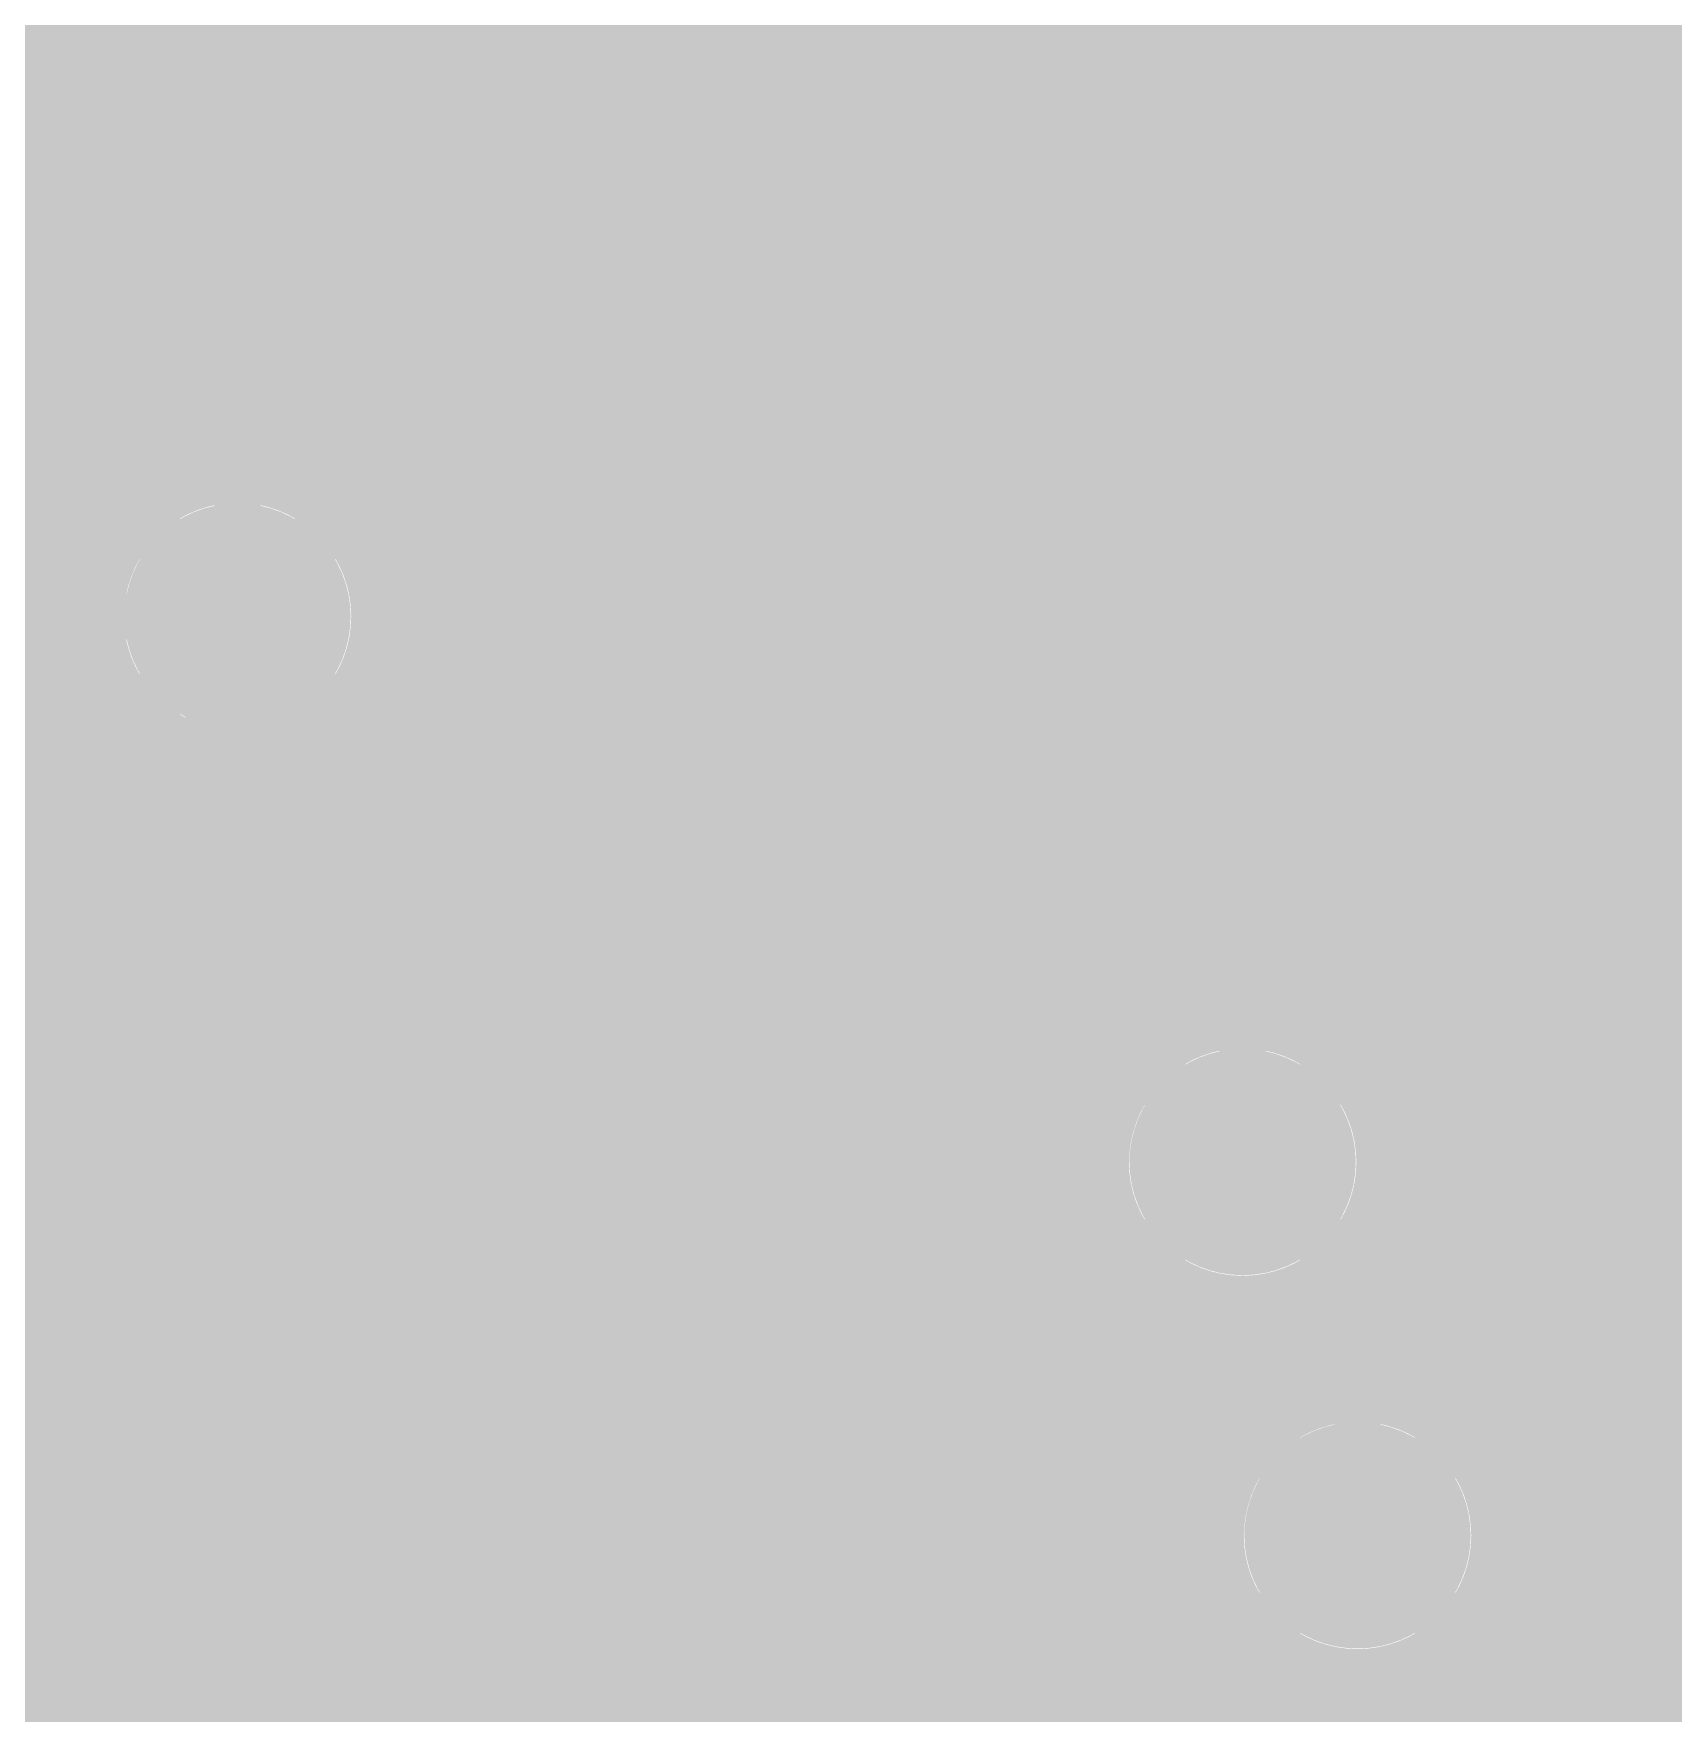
# Model space of a CAD drawing. Extents: x -4 to 136, y -50 to 40.
# Drawn here: x 119.24 to 126.49, y 6.83 to 14.26 of the extents above; entities that cross this region are included whole.
import ezdxf

# ---------------------------------------------------------------- set-up
doc = ezdxf.new("R2010")
doc.units = 0
doc.header["$MEASUREMENT"] = 0
doc.layers.get('0').update_dxf_attribs({"linetype": 'CONTINUOUS'})
for name, color, linetype in [('25-335-0_BOT', 7, 'CONTINUOUS'), ('25-335-0_DRD', 7, 'CONTINUOUS'), ('25-335-0_GND', 6, 'CONTINUOUS'), ('25-335-0_IN1', 4, 'CONTINUOUS'), ('25-335-0_SMT', 5, 'CONTINUOUS'), ('25-335-0_SPT', 10, 'CONTINUOUS'), ('25-335-0_SST', 9, 'CONTINUOUS'), ('25-335-0_TOP', 12, 'CONTINUOUS'), ('THRUHOLE_TAP', 15, 'CONTINUOUS')]:
    doc.layers.add(name, color=color, linetype=linetype)

# ---------------------------------------------------------------- blocks, each defined once
blk = doc.blocks.new('ROUND_40')
at = {"const_width": 0.29972}
blk.add_lwpolyline([(-0.14986, 0, 1), (0.14986, 0, 1)], format="xyb", close=True, dxfattribs=at)
blk = doc.blocks.new('ROUND_60')
at = {"const_width": 0.50038}
blk.add_lwpolyline([(-0.25019, 0, 1), (0.25019, 0, 1)], format="xyb", close=True, dxfattribs=at)
blk = doc.blocks.new('ROUND_63')
at = {"const_width": 0.0635}
blk.add_lwpolyline([(-0.03175, 0, 1), (0.03175, 0, 1)], format="xyb", close=True, dxfattribs=at)
blk = doc.blocks.new('RECTANGLE_17')
blk.add_solid([(0.508, 0.635), (0.508, -0.635), (-0.508, 0.635), (-0.508, -0.635)])
blk = doc.blocks.new('ROUND_23')
at = {"const_width": 0.10033}
blk.add_lwpolyline([(-0.050164, 0, 1), (0.050164, 0, 1)], format="xyb", close=True, dxfattribs=at)

msp = doc.modelspace()

# ---------------------------------------------------------------- linework, layer by layer
at = {"layer": '25-335-0_BOT'}
for points, const_width in [([(123.6726, 33.401), (123.6726, -0.0762)], 0.254), ([(122.3391, 30.50032), (122.2756, 30.50032), (121.031, 29.25572), (121.031, 26.67), (120.142, 25.781), (120.142, 11.684)], 0.2032), ([(124.46, -1.27), (126.492, 0.762), (126.492, 25.146), (128.651, 27.305), (128.651, 29.0068), (127.6858, 29.972), (127.4191, 29.972), (127.4191, 30.50032)], 0.2032), ([(125.095, 7.62), (125.095, 8.509), (125.222, 8.636), (125.222, 26.416), (126.238, 27.432), (126.238, 28.87472), (125.1458, 29.972), (124.8791, 29.972), (124.8791, 30.50032)], 0.2032), ([(124.8791, 27.96032), (124.8791, 27.8511), (124.587, 27.559), (124.587, 9.271)], 0.2032), ([(123.444, 27.55646), (123.444, -0.26416)], 0.254), ([(123.9012, 27.1907), (123.9012, 0.04572)], 0.254), ([(123.2154, 27.03576), (123.2154, -0.56642)], 0.254), ([(124.1298, 26.90114), (124.1298, 9.7028)], 0.254), ([(124.1552, 26.88082), (124.1552, 9.7282)], 0.254), ([(119.3292, 26.71572), (119.3292, -1.2573)], 0.254), ([(119.5578, 26.63952), (119.5578, 11.92022)], 0.254), ([(119.7102, 25.781), (119.7102, 12.1412)], 0.254), ([(122.0724, 16.9926), (122.0724, -1.2573)], 0.254), ([(122.9868, 16.93926), (122.9868, -1.31826)], 0.254), ([(122.301, 16.82242), (122.301, -1.20142)], 0.254), ([(122.5296, 16.76908), (122.5296, -1.14808)], 0.254), ([(122.7582, 16.8021), (122.7582, -1.1811)], 0.254), ([(120.5738, 16.0401), (120.5738, 12.1412)], 0.254), ([(120.7008, 16.01216), (120.7008, 11.97356)], 0.254), ([(120.9294, 15.3416), (120.9294, -1.2573)], 0.254), ([(121.8438, 15.28826), (121.8438, -1.2573)], 0.254), ([(121.158, 15.17142), (121.158, -1.2573)], 0.254), ([(121.3866, 15.11808), (121.3866, -1.2573)], 0.254), ([(121.6152, 15.1511), (121.6152, -1.2573)], 0.254), ([(125.6538, 15.1511), (125.6538, 8.636)], 0.254), ([(125.73, 15.13078), (125.73, 0.6096)], 0.254), ([(125.9586, 15.1257), (125.9586, 0.8382)], 0.254), ([(126.0602, 15.1511), (126.0602, 0.9398)], 0.254), ([(119.7102, 14.2748), (112.1537, 14.2748)], 0.254), ([(124.1552, 14.2748), (120.5738, 14.2748)], 0.254), ([(126.0602, 14.2748), (125.6538, 14.2748)], 0.254), ([(119.7102, 14.0462), (112.1537, 14.0462)], 0.254), ([(124.1552, 14.0462), (120.5738, 14.0462)], 0.254), ([(126.0602, 14.0462), (125.6538, 14.0462)], 0.254), ([(119.7102, 13.8176), (112.1537, 13.8176)], 0.254), ([(124.1552, 13.8176), (120.5738, 13.8176)], 0.254), ([(126.0602, 13.8176), (125.6538, 13.8176)], 0.254), ([(119.7102, 13.589), (112.1537, 13.589)], 0.254), ([(124.1552, 13.589), (120.5738, 13.589)], 0.254), ([(126.0602, 13.589), (125.6538, 13.589)], 0.254), ([(119.7102, 13.3604), (112.1537, 13.3604)], 0.254), ([(124.1552, 13.3604), (120.5738, 13.3604)], 0.254), ([(126.0602, 13.3604), (125.6538, 13.3604)], 0.254), ([(119.7102, 13.1318), (112.1537, 13.1318)], 0.254), ([(124.1552, 13.1318), (120.5738, 13.1318)], 0.254), ([(126.0602, 13.1318), (125.6538, 13.1318)], 0.254), ([(119.7102, 12.9032), (112.88522, 12.9032)], 0.254), ([(124.1552, 12.9032), (120.5738, 12.9032)], 0.254), ([(126.0602, 12.9032), (125.6538, 12.9032)], 0.254), ([(119.7102, 12.6746), (113.1697, 12.6746)], 0.254), ([(124.1552, 12.6746), (120.5738, 12.6746)], 0.254), ([(126.0602, 12.6746), (125.6538, 12.6746)], 0.254), ([(119.7102, 12.446), (113.26622, 12.446)], 0.254), ([(124.1552, 12.446), (120.5738, 12.446)], 0.254), ([(126.0602, 12.446), (125.6538, 12.446)], 0.254), ([(119.7102, 12.2174), (113.2713, 12.2174)], 0.254), ([(124.1552, 12.2174), (120.5738, 12.2174)], 0.254), ([(126.0602, 12.2174), (125.6538, 12.2174)], 0.254), ([(119.59082, 11.9888), (113.18494, 11.9888)], 0.254), ([(124.1552, 11.9888), (120.69318, 11.9888)], 0.254), ([(126.0602, 11.9888), (125.6538, 11.9888)], 0.254), ([(119.51716, 11.7602), (113.0808, 11.7602)], 0.254), ([(124.1552, 11.7602), (120.76684, 11.7602)], 0.254), ([(126.0602, 11.7602), (125.6538, 11.7602)], 0.254), ([(119.52986, 11.5316), (113.0808, 11.5316)], 0.254), ([(124.1552, 11.5316), (120.7516, 11.5316)], 0.254), ([(126.0602, 11.5316), (125.6538, 11.5316)], 0.254), ([(119.5578, 11.44778), (119.5578, -1.2573)], 0.254), ([(120.7008, 11.3919), (120.7008, -1.2573)], 0.254), ([(119.63908, 11.303), (113.22558, 11.303)], 0.254), ([(124.1552, 11.303), (120.64238, 11.303)], 0.254), ([(126.0602, 11.303), (125.6538, 11.303)], 0.254), ([(119.7864, 11.1633), (119.7864, -1.2573)], 0.254), ([(120.4722, 11.14806), (120.4722, -1.2573)], 0.254), ([(119.98198, 11.0744), (113.27892, 11.0744)], 0.254), ([(120.015, 11.06678), (120.015, -1.2573)], 0.254), ([(120.2436, 11.0617), (120.2436, -1.2573)], 0.254), ([(124.1552, 11.0744), (120.29948, 11.0744)], 0.254), ([(126.0602, 11.0744), (125.6538, 11.0744)], 0.254), ([(124.1552, 10.8458), (113.2459, 10.8458)], 0.254), ([(126.0602, 10.8458), (125.6538, 10.8458)], 0.254), ([(124.1552, 10.6172), (113.1062, 10.6172)], 0.254), ([(126.0602, 10.6172), (125.6538, 10.6172)], 0.254), ([(124.1552, 10.3886), (112.1537, 10.3886)], 0.254), ([(126.0602, 10.3886), (125.6538, 10.3886)], 0.254), ([(124.1552, 10.16), (112.1537, 10.16)], 0.254), ([(126.0602, 10.16), (125.6538, 10.16)], 0.254), ([(124.1552, 9.9314), (112.1537, 9.9314)], 0.254), ([(126.0602, 9.9314), (125.6538, 9.9314)], 0.254), ([(124.12726, 9.7028), (112.1537, 9.7028)], 0.254), ([(126.0602, 9.7028), (125.6538, 9.7028)], 0.254), ([(123.9901, 9.4742), (112.1537, 9.4742)], 0.254), ([(126.0602, 9.4742), (125.6538, 9.4742)], 0.254), ([(123.95708, 9.2456), (112.1537, 9.2456)], 0.254), ([(126.0602, 9.2456), (125.6538, 9.2456)], 0.254), ([(124.01042, 9.017), (112.1537, 9.017)], 0.254), ([(126.0602, 9.017), (125.6538, 9.017)], 0.254), ([(124.1298, 8.83666), (124.1298, 0.12192)], 0.254), ([(124.1806, 8.7884), (112.1537, 8.7884)], 0.254), ([(126.0602, 8.7884), (125.6538, 8.7884)], 0.254), ([(124.3584, 8.68426), (124.3584, 0.15494)], 0.254), ([(124.587, 8.64108), (124.587, 7.99084)], 0.254), ([(124.66574, 8.5598), (112.1537, 8.5598)], 0.254), ([(124.6632, 8.509), (124.6632, 8.0772)], 0.254), ([(126.0602, 8.5598), (125.64618, 8.5598)], 0.254), ([(124.6632, 8.3312), (112.1537, 8.3312)], 0.254), ([(126.0602, 8.3312), (125.5268, 8.3312)], 0.254), ([(125.5268, 8.32866), (125.5268, 8.0772)], 0.254), ([(124.6632, 8.1026), (112.1537, 8.1026)], 0.254), ([(126.0602, 8.1026), (125.5268, 8.1026)], 0.254), ([(124.51842, 7.874), (112.1537, 7.874)], 0.254), ([(126.0602, 7.874), (125.67158, 7.874)], 0.254), ([(124.46508, 7.6454), (112.1537, 7.6454)], 0.254), ([(126.0602, 7.6454), (125.72492, 7.6454)], 0.254), ([(124.4981, 7.4168), (112.1537, 7.4168)], 0.254), ([(126.0602, 7.4168), (125.6919, 7.4168)], 0.254), ([(124.587, 7.24662), (124.587, 0.15494)], 0.254), ([(124.63526, 7.1882), (112.1537, 7.1882)], 0.254), ([(126.0602, 7.1882), (125.5522, 7.1882)], 0.254), ([(125.5014, 7.1374), (125.5014, 0.381)], 0.254), ([(124.8156, 7.05612), (124.8156, 0.1143)], 0.254), ([(125.2728, 7.01548), (125.2728, 0.1524)], 0.254), ([(126.0602, 6.9596), (112.1537, 6.9596)], 0.254), ([(125.0442, 6.99262), (125.0442, 0.03556)], 0.254), ([(126.0602, 6.731), (112.1537, 6.731)], 0.254)]:
    msp.add_lwpolyline(points, dxfattribs=dict(at, const_width=const_width))
at = {"layer": '25-335-0_BOT', "const_width": 0.254}
for points in [[(119.7102, 12.1412, 0.2063465), (119.51313, 11.684)], [(120.77192, 11.684, 0.2063464), (120.57452, 12.14196)], [(119.51208, 11.684, 0.4142136), (120.142, 11.05408)], [(120.142, 11.05408, 0.4142136), (120.77192, 11.684)], [(124.1552, 9.7282, 0.2063465), (123.95813, 9.271)], [(123.95708, 9.271, 0.4142136), (124.587, 8.64108)], [(124.587, 8.64108, 0.0394851), (124.68603, 8.64891)], [(124.68606, 8.6487, 0.0824826), (124.66286, 8.509)], [(125.5268, 8.3312, 0.1989124), (125.65305, 8.636)], [(125.5268, 8.3312, 0.1989124), (125.65305, 8.636)], [(124.6632, 8.0772, 0.2063465), (124.46613, 7.62)], [(125.72492, 7.62, 0.2063464), (125.52752, 8.07796)], [(124.46508, 7.62, 0.4142136), (125.095, 6.99008)], [(125.095, 6.99008, 0.4142136), (125.72492, 7.62)]]:
    msp.add_lwpolyline(points, format="xyb", dxfattribs=at)
at = {"layer": '25-335-0_DRD', "const_width": 0.254}
for points in [[(120.396, 14.097), (120.396, 12.827)], [(121.666, 14.097), (120.396, 14.097)], [(121.666, 14.097), (120.396, 12.827)], [(121.666, 12.827), (120.396, 14.097)], [(120.396, 14.097), (120.396, 12.827)], [(121.666, 14.097), (120.396, 14.097)], [(121.666, 14.097), (120.396, 12.827)], [(121.666, 12.827), (120.396, 14.097)], [(121.666, 12.827), (121.666, 14.097)], [(121.666, 12.827), (121.666, 14.097)], [(125.222, 14.097), (125.222, 12.827)], [(126.492, 14.097), (125.222, 14.097)], [(126.492, 14.097), (125.222, 12.827)], [(126.492, 12.827), (125.222, 14.097)], [(125.222, 14.097), (125.222, 12.827)], [(126.492, 14.097), (125.222, 14.097)], [(126.492, 14.097), (125.222, 12.827)], [(126.492, 12.827), (125.222, 14.097)], [(126.492, 12.827), (126.492, 14.097)], [(126.492, 12.827), (126.492, 14.097)], [(120.396, 12.827), (121.666, 12.827)], [(120.396, 12.827), (121.666, 12.827)], [(125.222, 12.827), (126.492, 12.827)], [(125.222, 12.827), (126.492, 12.827)], [(119.507, 12.319), (119.507, 11.049)], [(120.777, 12.319), (119.507, 12.319)], [(120.777, 12.319), (119.507, 11.049)], [(120.777, 11.049), (119.507, 12.319)], [(120.777, 11.049), (120.777, 12.319)], [(119.507, 11.049), (120.777, 11.049)], [(123.952, 9.906), (123.952, 8.636)], [(125.222, 9.906), (123.952, 9.906)], [(125.222, 9.906), (123.952, 8.636)], [(125.222, 8.636), (123.952, 9.906)], [(125.222, 8.636), (125.222, 9.906)], [(119.38, 8.89), (118.11, 8.89)], [(119.38, 8.89), (118.11, 7.62)], [(119.38, 7.62), (118.11, 8.89)], [(119.38, 7.62), (119.38, 8.89)], [(123.952, 8.636), (125.222, 8.636)], [(124.46, 8.255), (124.46, 6.985)], [(125.73, 8.255), (124.46, 8.255)], [(125.73, 8.255), (124.46, 6.985)], [(125.73, 6.985), (124.46, 8.255)], [(125.73, 6.985), (125.73, 8.255)], [(118.11, 7.62), (119.38, 7.62)], [(124.46, 6.985), (125.73, 6.985)]]:
    msp.add_lwpolyline(points, dxfattribs=at)
at = {"layer": '25-335-0_IN1'}
for points, const_width in [([(119.7991, 27.96032), (119.7991, 27.5971), (119.507, 27.305), (119.507, 13.843), (110.363, 4.699), (104.775, 4.699), (104.267, 5.207)], 0.2032), ([(123.6726, 27.36342), (123.6726, -0.0762)], 0.254), ([(123.444, 27.18816), (123.444, -0.26416)], 0.254), ([(123.9012, 27.03576), (123.9012, 0.04572)], 0.254), ([(123.2154, 26.9367), (123.2154, -0.56642)], 0.254), ([(124.1298, 26.84018), (124.1298, 9.7028)], 0.254), ([(124.3584, 26.71826), (124.3584, 9.85774)], 0.254), ([(120.015, 26.62936), (120.015, 12.30122)], 0.254), ([(124.587, 26.6446), (124.587, 9.90092)], 0.254), ([(125.0442, 26.62174), (125.0442, 9.7028)], 0.254), ([(119.9388, 26.6192), (119.9388, 13.843)], 0.254), ([(124.8156, 26.61412), (124.8156, 9.85774)], 0.254), ([(122.0724, 16.9926), (122.0724, -1.3716)], 0.254), ([(122.9868, 16.93926), (122.9868, -1.31826)], 0.254), ([(122.301, 16.82242), (122.301, -1.20142)], 0.254), ([(122.5296, 16.76908), (122.5296, -1.14808)], 0.254), ([(122.7582, 16.8021), (122.7582, -1.1811)], 0.254), ([(120.2436, 16.30172), (120.2436, 12.3063)], 0.254), ([(120.4722, 16.08582), (120.4722, 12.21994)], 0.254), ([(120.7008, 16.01216), (120.7008, 11.97356)], 0.254), ([(125.2728, 15.51178), (125.2728, 8.22452)], 0.254), ([(126.4158, 15.4559), (126.4158, -3.556)], 0.254), ([(120.9294, 15.3416), (120.9294, -3.556)], 0.254), ([(121.8438, 15.28826), (121.8438, -3.556)], 0.254), ([(125.5014, 15.2273), (125.5014, 8.10006)], 0.254), ([(126.1872, 15.21206), (126.1872, -3.556)], 0.254), ([(121.158, 15.17142), (121.158, -3.556)], 0.254), ([(121.3866, 15.11808), (121.3866, -3.556)], 0.254), ([(121.6152, 15.1511), (121.6152, -3.556)], 0.254), ([(125.73, 15.13078), (125.73, -0.61214)], 0.254), ([(125.9586, 15.1257), (125.9586, -3.556)], 0.254), ([(135.509, 14.2748), (119.9388, 14.2748)], 0.254), ([(135.509, 14.0462), (119.9388, 14.0462)], 0.254), ([(135.509, 13.8176), (119.9388, 13.8176)], 0.254), ([(135.509, 13.589), (119.85498, 13.589)], 0.254), ([(119.8118, 13.5382), (111.82604, 5.55244)], 0.254), ([(119.7864, 13.51026), (119.7864, 12.2047)], 0.254), ([(135.509, 13.3604), (119.634, 13.3604)], 0.254), ([(119.5578, 13.28166), (119.5578, 11.92022)], 0.254), ([(135.509, 13.1318), (119.4054, 13.1318)], 0.254), ([(119.3292, 13.05306), (119.3292, -3.556)], 0.254), ([(135.509, 12.9032), (119.1768, 12.9032)], 0.254), ([(135.509, 12.6746), (118.9482, 12.6746)], 0.254), ([(135.509, 12.446), (118.7196, 12.446)], 0.254), ([(119.80672, 12.2174), (118.491, 12.2174)], 0.254), ([(135.509, 12.2174), (120.47728, 12.2174)], 0.254), ([(119.59082, 11.9888), (118.2624, 11.9888)], 0.254), ([(135.509, 11.9888), (120.69318, 11.9888)], 0.254), ([(119.51716, 11.7602), (118.0338, 11.7602)], 0.254), ([(135.509, 11.7602), (120.76684, 11.7602)], 0.254), ([(119.52986, 11.5316), (117.8052, 11.5316)], 0.254), ([(135.509, 11.5316), (120.7516, 11.5316)], 0.254), ([(119.5578, 11.44778), (119.5578, -3.556)], 0.254), ([(120.7008, 11.3919), (120.7008, -3.556)], 0.254), ([(119.63908, 11.303), (117.5766, 11.303)], 0.254), ([(135.509, 11.303), (120.64238, 11.303)], 0.254), ([(119.7864, 11.1633), (119.7864, -3.556)], 0.254), ([(120.4722, 11.14806), (120.4722, -3.556)], 0.254), ([(119.98198, 11.0744), (117.348, 11.0744)], 0.254), ([(120.015, 11.06678), (120.015, -3.556)], 0.254), ([(120.2436, 11.0617), (120.2436, -3.556)], 0.254), ([(135.509, 11.0744), (120.29948, 11.0744)], 0.254), ([(135.509, 10.8458), (117.1194, 10.8458)], 0.254), ([(135.509, 10.6172), (116.8908, 10.6172)], 0.254), ([(135.509, 10.3886), (116.6622, 10.3886)], 0.254), ([(135.509, 10.16), (116.4336, 10.16)], 0.254), ([(135.509, 9.9314), (116.205, 9.9314)], 0.254), ([(124.12726, 9.7028), (115.9764, 9.7028)], 0.254), ([(135.509, 9.7028), (125.0442, 9.7028)], 0.254), ([(123.9901, 9.4742), (115.7478, 9.4742)], 0.254), ([(135.509, 9.4742), (125.1839, 9.4742)], 0.254), ([(123.95708, 9.2456), (115.5192, 9.2456)], 0.254), ([(135.509, 9.2456), (125.21692, 9.2456)], 0.254), ([(124.01042, 9.017), (115.2906, 9.017)], 0.254), ([(135.509, 9.017), (125.16358, 9.017)], 0.254), ([(124.1298, 8.83666), (124.1298, 0.12192)], 0.254), ([(125.0442, 8.83666), (125.0442, 8.24738)], 0.254), ([(124.1806, 8.7884), (115.062, 8.7884)], 0.254), ([(135.509, 8.7884), (124.99086, 8.7884)], 0.254), ([(124.3584, 8.68426), (124.3584, 0.15494)], 0.254), ([(124.587, 8.64108), (124.587, 7.99084)], 0.254), ([(124.8156, 8.68426), (124.8156, 8.18388)], 0.254), ([(135.509, 8.5598), (114.8334, 8.5598)], 0.254), ([(135.509, 8.3312), (114.6048, 8.3312)], 0.254), ([(124.6886, 8.1026), (114.3762, 8.1026)], 0.254), ([(135.509, 8.1026), (125.49886, 8.1026)], 0.254), ([(124.51842, 7.874), (114.1476, 7.874)], 0.254), ([(135.509, 7.874), (125.67158, 7.874)], 0.254), ([(124.46508, 7.6454), (113.919, 7.6454)], 0.254), ([(135.509, 7.6454), (125.72492, 7.6454)], 0.254), ([(124.4981, 7.4168), (113.6904, 7.4168)], 0.254), ([(135.509, 7.4168), (125.6919, 7.4168)], 0.254), ([(124.587, 7.24662), (124.587, 0.15494)], 0.254), ([(124.63526, 7.1882), (113.4618, 7.1882)], 0.254), ([(135.509, 7.1882), (125.5522, 7.1882)], 0.254), ([(125.5014, 7.1374), (125.5014, -0.28956)], 0.254), ([(124.8156, 7.05612), (124.8156, 0.1143)], 0.254), ([(125.2728, 7.01548), (125.2728, -0.09398)], 0.254), ([(135.509, 6.9596), (113.2332, 6.9596)], 0.254), ([(125.0442, 6.99262), (125.0442, 0.03556)], 0.254), ([(135.509, 6.731), (113.0046, 6.731)], 0.254)]:
    msp.add_lwpolyline(points, dxfattribs=dict(at, const_width=const_width))
at = {"layer": '25-335-0_IN1', "const_width": 0.254}
for points in [[(119.8118, 13.5382, 0.1989124), (119.93805, 13.843)], [(120.142, 12.31392, 0.4142136), (119.51208, 11.684)], [(120.77192, 11.684, 0.4142136), (120.142, 12.31392)], [(119.51208, 11.684, 0.4142136), (120.142, 11.05408)], [(120.142, 11.05408, 0.4142136), (120.77192, 11.684)], [(124.587, 9.90092, 0.4142136), (123.95708, 9.271)], [(125.21692, 9.271, 0.4142136), (124.587, 9.90092)], [(123.95708, 9.271, 0.4142136), (124.587, 8.64108)], [(124.587, 8.64108, 0.4142136), (125.21692, 9.271)], [(125.095, 8.24992, 0.4142136), (124.46508, 7.62)], [(125.72492, 7.62, 0.4142136), (125.095, 8.24992)], [(124.46508, 7.62, 0.4142136), (125.095, 6.99008)], [(125.095, 6.99008, 0.4142136), (125.72492, 7.62)]]:
    msp.add_lwpolyline(points, format="xyb", dxfattribs=at)
at = {"layer": '25-335-0_SST', "const_width": 0.1524}
for points in [[(135.3566, 11.176), (135.3566, 18.034), (126.2634, 18.034), (126.2634, 11.176), (135.3566, 11.176)], [(116.713, 12.319), (120.777, 12.319), (120.777, 16.891), (118.999, 16.891), (118.745, 16.637), (118.491, 16.891), (116.713, 16.891), (116.713, 12.319)], [(121.158, 12.319), (125.222, 12.319), (125.222, 16.891), (123.444, 16.891), (123.19, 16.637), (122.936, 16.891), (121.158, 16.891), (121.158, 12.319)], [(125.9967, 11.22172), (125.15088, 11.22172), (124.9807, 11.28014), (124.9807, 11.63574), (125.15088, 11.69416), (125.9967, 11.69416)], [(117.9195, 11.6205), (117.9195, 8.6995), (119.5578, 8.6995), (119.5578, 11.6205), (117.9195, 11.6205)], [(120.4214, 11.22934), (120.4214, 10.87374), (120.59158, 10.75436), (120.76176, 10.75436), (120.9294, 10.87374), (120.9294, 11.22934), (119.9134, 11.22934)], [(120.4214, 10.93216), (119.9134, 10.75436)], [(125.4887, 10.44194), (125.65888, 10.38352), (125.82906, 10.38352), (125.9967, 10.44194), (125.9967, 10.79754), (125.82906, 10.85596), (125.65888, 10.85596), (125.4887, 10.79754), (125.4887, 10.44194), (125.32106, 10.38352), (125.15088, 10.38352), (124.9807, 10.44194), (124.9807, 10.79754), (125.15088, 10.85596), (125.32106, 10.85596), (125.4887, 10.79754)], [(120.4214, 9.97712), (120.4214, 10.33272), (120.59158, 10.39114), (120.76176, 10.39114), (120.9294, 10.33272), (120.9294, 9.97712), (120.76176, 9.91616), (120.59158, 9.91616), (119.9134, 10.15492)], [(119.9134, 9.07796), (119.9134, 9.55294), (120.59158, 9.07796), (120.76176, 9.07796), (120.9294, 9.13892), (120.9294, 9.49452), (120.76176, 9.55294)]]:
    msp.add_lwpolyline(points, dxfattribs=at)
at = {"layer": '25-335-0_TOP'}
for points, const_width in [([(125.0442, 15.3162), (125.0442, 9.7028)], 0.254), ([(125.2728, 15.3162), (125.2728, 9.1948)], 0.254), ([(126.3142, 15.31366), (126.3142, 12.2682)], 0.254), ([(125.5014, 15.2273), (125.5014, 8.9662)], 0.254), ([(126.1872, 15.21206), (126.1872, 6.0198)], 0.254), ([(125.73, 15.13078), (125.73, 8.7376)], 0.254), ([(125.9586, 15.1257), (125.9586, 8.509)], 0.254), ([(116.84, 10.8712), (116.8908, 10.8712), (117.602, 10.16), (121.666, 10.16), (123.19, 11.684), (123.19, 14.097), (122.809, 14.478), (117.729, 14.478), (117.729, 13.462)], 0.2032), ([(124.206, 14.4272), (124.206, 13.462)], 0.254), ([(125.0442, 14.4272), (125.0442, 12.4968)], 0.254), ([(126.3142, 14.2748), (125.0442, 14.2748)], 0.254), ([(120.5992, 14.0462), (120.5992, 12.8778)], 0.254), ([(121.3358, 14.0462), (120.5992, 14.0462)], 0.254), ([(121.3358, 14.0462), (120.5992, 14.0462)], 0.254), ([(120.7008, 14.0462), (120.7008, 12.8778)], 0.254), ([(120.9294, 14.0462), (120.9294, 12.8778)], 0.254), ([(121.158, 14.0462), (121.158, 12.8778)], 0.254), ([(121.3358, 14.0462), (121.3358, 12.8778)], 0.254), ([(126.3142, 14.0462), (125.0442, 14.0462)], 0.254), ([(121.3358, 13.8176), (120.5992, 13.8176)], 0.254), ([(126.3142, 13.8176), (125.0442, 13.8176)], 0.254), ([(121.3358, 13.589), (120.5992, 13.589)], 0.254), ([(126.3142, 13.589), (125.0442, 13.589)], 0.254), ([(97.409, 11.176), (97.663, 11.43), (100.838, 11.43), (101.092, 11.684), (113.538, 11.684), (114.3, 12.446), (122.174, 12.446), (122.174, 13.462)], 0.2032), ([(118.745, 10.8712), (121.7422, 10.8712), (122.174, 11.303), (122.174, 12.446), (122.174, 13.462)], 0.2032), ([(118.9228, 13.462), (119.761, 13.462)], 0.254), ([(120.5992, 13.462), (119.761, 13.462)], 0.254), ([(119.761, 13.462), (121.031, 13.462)], 0.2032), ([(119.761, 13.462), (121.031, 13.462)], 0.2032), ([(124.206, 12.4968), (124.206, 13.462)], 0.254), ([(125.0442, 13.462), (124.206, 13.462)], 0.254), ([(124.206, 13.462), (125.857, 13.462)], 0.2032), ([(125.857, 13.462), (124.206, 13.462)], 0.2032), ([(121.3358, 13.3604), (120.5992, 13.3604)], 0.254), ([(126.3142, 13.3604), (125.0442, 13.3604)], 0.254), ([(121.3358, 13.1318), (120.5992, 13.1318)], 0.254), ([(126.3142, 13.1318), (125.0442, 13.1318)], 0.254), ([(121.3358, 12.9032), (120.5992, 12.9032)], 0.254), ([(121.3358, 12.8778), (120.5992, 12.8778)], 0.254), ([(126.3142, 12.9032), (125.0442, 12.9032)], 0.254), ([(126.3142, 12.6746), (125.0442, 12.6746)], 0.254), ([(123.6218, 12.4968), (123.6218, 11.684)], 0.254), ([(125.0442, 12.4968), (123.6218, 12.4968)], 0.254), ([(126.3142, 12.446), (123.6218, 12.446)], 0.254), ([(123.6726, 12.4968), (123.6726, 7.6708)], 0.254), ([(123.9012, 12.4968), (123.9012, 7.6708)], 0.254), ([(124.1298, 12.4968), (124.1298, 9.7028)], 0.254), ([(124.3584, 12.4968), (124.3584, 9.85774)], 0.254), ([(124.587, 12.4968), (124.587, 9.90092)], 0.254), ([(124.8156, 12.4968), (124.8156, 9.85774)], 0.254), ([(127.04064, 12.2174), (123.6218, 12.2174)], 0.254), ([(127.01778, 12.2682), (126.3142, 12.2682)], 0.254), ([(126.4158, 12.2682), (126.4158, 6.0198)], 0.254), ([(127.2286, 11.9888), (123.6218, 11.9888)], 0.254), ([(127.4572, 11.7602), (123.6218, 11.7602)], 0.254), ([(120.142, 11.684), (114.554, 11.684), (113.665, 10.795), (113.665, 10.668)], 0.2032), ([(127.6858, 11.5316), (123.59386, 11.5316)], 0.254), ([(123.4948, 11.3792), (121.97588, 9.86028)], 0.254), ([(123.444, 11.32586), (123.444, 7.6708)], 0.254), ([(127.9144, 11.303), (123.4186, 11.303)], 0.254), ([(123.2154, 11.09726), (123.2154, 7.6708)], 0.254), ([(128.143, 11.0744), (123.19, 11.0744)], 0.254), ([(127.51562, 10.8458), (122.9614, 10.8458)], 0.254), ([(122.9868, 10.86866), (122.9868, 7.6708)], 0.254), ([(127.51562, 10.6172), (122.7328, 10.6172)], 0.254), ([(122.7582, 10.64006), (122.7582, 7.6708)], 0.254), ([(127.51562, 10.3886), (122.5042, 10.3886)], 0.254), ([(122.5296, 10.41146), (122.5296, 7.6708)], 0.254), ([(127.51562, 10.16), (122.2756, 10.16)], 0.254), ([(122.301, 10.18286), (122.301, 7.6708)], 0.254), ([(127.51562, 9.9314), (122.047, 9.9314)], 0.254), ([(122.0724, 9.95426), (122.0724, 7.6708)], 0.254), ([(121.8438, 9.7663), (121.8438, 7.6708)], 0.254), ([(119.5578, 9.7282), (119.5578, 8.7122)], 0.254), ([(121.666, 9.7282), (119.5578, 9.7282)], 0.254), ([(119.5578, 9.7282), (119.5578, 7.6708)], 0.254), ([(124.12726, 9.7028), (119.5578, 9.7028)], 0.254), ([(119.7864, 9.7282), (119.7864, 7.6708)], 0.254), ([(120.015, 9.7282), (120.015, 7.6708)], 0.254), ([(120.2436, 9.7282), (120.2436, 7.6708)], 0.254), ([(120.4722, 9.7282), (120.4722, 7.6708)], 0.254), ([(120.7008, 9.7282), (120.7008, 7.6708)], 0.254), ([(120.9294, 9.7282), (120.9294, 7.6708)], 0.254), ([(121.158, 9.7282), (121.158, 7.6708)], 0.254), ([(121.3866, 9.7282), (121.3866, 7.6708)], 0.254), ([(121.6152, 9.7282), (121.6152, 7.6708)], 0.254), ([(127.51562, 9.7028), (125.0442, 9.7028)], 0.254), ([(123.9901, 9.4742), (119.5578, 9.4742)], 0.254), ([(127.51562, 9.4742), (125.1839, 9.4742)], 0.254), ([(119.5578, 9.4488), (118.745, 9.4488)], 0.254), ([(124.587, 9.271), (125.73, 8.128), (125.73, 7.112), (125.222, 6.604), (114.681, 6.604), (113.665, 5.588)], 0.2032), ([(123.95708, 9.2456), (119.5578, 9.2456)], 0.254), ([(125.21692, 9.25068), (126.02972, 8.43788)], 0.254), ([(127.51562, 9.2456), (125.222, 9.2456)], 0.254), ([(124.01042, 9.017), (119.5578, 9.017)], 0.254), ([(127.51562, 9.017), (125.4506, 9.017)], 0.254), ([(124.1298, 8.83666), (124.1298, 7.6708)], 0.254), ([(124.1806, 8.7884), (119.5578, 8.7884)], 0.254), ([(127.51562, 8.7884), (125.6792, 8.7884)], 0.254), ([(119.5578, 8.7122), (117.9322, 8.7122)], 0.254), ([(119.3292, 8.7122), (119.3292, 7.6708)], 0.254), ([(124.3584, 8.68426), (124.3584, 7.6708)], 0.254), ([(124.587, 8.64108), (124.587, 7.99084)], 0.254), ([(124.60478, 8.64108), (125.00356, 8.2423)], 0.254), ([(124.68606, 8.5598), (115.5192, 8.5598)], 0.254), ([(127.51562, 8.5598), (125.9078, 8.5598)], 0.254), ([(124.8156, 8.43026), (124.8156, 8.18388)], 0.254), ([(124.91466, 8.3312), (115.5192, 8.3312)], 0.254), ([(127.51562, 8.3312), (126.111, 8.3312)], 0.254), ([(126.1618, 8.128), (126.1618, 7.112)], 0.254), ([(124.6886, 8.1026), (115.5192, 8.1026)], 0.254), ([(127.51562, 8.1026), (126.1618, 8.1026)], 0.254), ([(124.51842, 7.874), (115.5192, 7.874)], 0.254), ([(128.4732, 7.874), (126.1618, 7.874)], 0.254), ([(124.46762, 7.6708), (115.5192, 7.6708)], 0.254), ([(128.4732, 7.6454), (126.1618, 7.6454)], 0.254), ([(105.41, 5.588), (105.41, 5.207), (105.537, 5.08), (107.315, 5.08), (107.95, 5.715), (112.141, 5.715), (113.157, 6.731), (113.665, 6.731), (114.173, 7.239), (124.714, 7.239), (125.095, 7.62)], 0.2032), ([(128.4732, 7.4168), (126.1618, 7.4168)], 0.254), ([(128.4732, 7.1882), (126.1618, 7.1882)], 0.254), ([(127.51562, 6.9596), (126.13386, 6.9596)], 0.254), ([(126.0348, 6.8072), (125.53188, 6.30428)], 0.254), ([(127.51562, 6.731), (125.9586, 6.731)], 0.254), ([(125.9586, 6.72846), (125.9586, 6.0198)], 0.254)]:
    msp.add_lwpolyline(points, dxfattribs=dict(at, const_width=const_width))
at = {"layer": '25-335-0_TOP', "const_width": 0.254}
for points in [[(123.4948, 11.3792, 0.1989124), (123.62105, 11.684)], [(123.4948, 11.3792, 0.1989124), (123.62105, 11.684)], [(121.666, 9.7282, 0.1989115), (121.97133, 9.85467)], [(124.587, 9.90092, 0.4142136), (123.95708, 9.271)], [(125.21692, 9.271, 0.4142136), (124.587, 9.90092)], [(123.95708, 9.271, 0.4142136), (124.587, 8.64108)], [(126.1618, 8.128, 0.1989124), (126.03533, 8.43333)], [(126.1618, 8.128, 0.1989124), (126.03533, 8.43333)], [(125.00356, 8.2423, 0.3492727), (124.46762, 7.6708)], [(126.0348, 6.8072, 0.1989124), (126.16105, 7.112)]]:
    msp.add_lwpolyline(points, format="xyb", dxfattribs=at)

# ---------------------------------------------------------------- block references
at = {"layer": '25-335-0_BOT'}
for p in [(121.031, 13.462), (125.857, 13.462), (120.142, 11.684), (124.587, 9.271), (125.095, 7.62)]:
    msp.add_blockref('ROUND_40', p, dxfattribs=at)
at = {"layer": '25-335-0_GND'}
for name, p in [('ROUND_63', (121.031, 13.462)), ('ROUND_63', (125.857, 13.462)), ('ROUND_60', (120.142, 11.684)), ('ROUND_60', (124.587, 9.271)), ('ROUND_60', (125.095, 7.62))]:
    msp.add_blockref(name, p, dxfattribs=at)
at = {"layer": '25-335-0_IN1'}
for p in [(121.031, 13.462), (125.857, 13.462), (120.142, 11.684), (124.587, 9.271), (125.095, 7.62)]:
    msp.add_blockref('ROUND_40', p, dxfattribs=at)
at = {"layer": '25-335-0_SMT'}
for p in [(119.761, 13.462), (122.174, 13.462), (124.206, 13.462)]:
    msp.add_blockref('RECTANGLE_17', p, dxfattribs=at)
at = {"layer": '25-335-0_SPT'}
for p in [(119.761, 13.462), (122.174, 13.462), (124.206, 13.462)]:
    msp.add_blockref('RECTANGLE_17', p, dxfattribs=at)
at = {"layer": '25-335-0_TOP'}
for name, p in [('RECTANGLE_17', (119.761, 13.462)), ('RECTANGLE_17', (122.174, 13.462)), ('RECTANGLE_17', (124.206, 13.462)), ('ROUND_40', (121.031, 13.462)), ('ROUND_40', (125.857, 13.462)), ('ROUND_40', (120.142, 11.684)), ('ROUND_40', (124.587, 9.271)), ('ROUND_40', (125.095, 7.62))]:
    msp.add_blockref(name, p, dxfattribs=at)
at = {"layer": 'THRUHOLE_TAP'}
for p in [(121.031, 13.462), (125.857, 13.462), (120.142, 11.684), (124.587, 9.271), (125.095, 7.62)]:
    msp.add_blockref('ROUND_23', p, dxfattribs=at)

doc.saveas('drawing.dxf')
